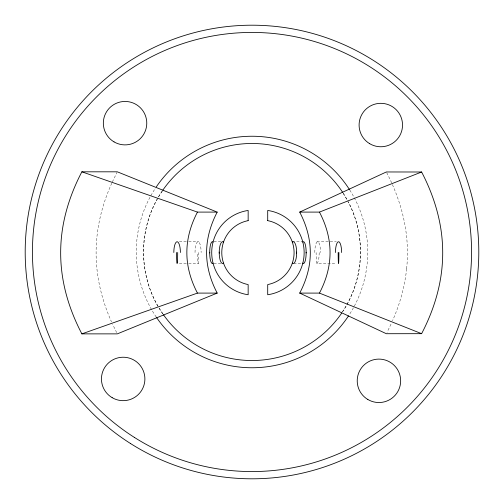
<?xml version="1.0" encoding="UTF-8"?>
<svg xmlns="http://www.w3.org/2000/svg" width="504" height="504" viewBox="0 0 504 504"><rect width="100%" height="100%" fill="white"/><g stroke="black" fill="none" stroke-linecap="round" stroke-linejoin="round"><path stroke-width="0.38" stroke-dasharray="2.52 1.89" d="M319.215 252.611C319.019 255.786 319.133 261.16 316.972 263.447L336.288 263.447M406.627 268.783C404.762 286.707 399.811 304.246 392.559 320.72M111.781 183.204C104.693 198.872 99.672 215.523 97.43 232.583A155.818 155.818 0 0 0 97.43 273.099C99.66 289.932 104.567 306.356 111.504 321.836M112.342 181.938L116.991 172.444M391.022 324.173L387.028 332.356M342.386 311.945C364.14 279.928 366.364 236.149 348.296 201.959M162.263 191.111C137.05 227.083 137.441 278.46 163.069 314.112M316.959 263.447L316.273 261.034L316.121 252.599M179.38 241.744L187.923 241.744M188.704 241.744L198.803 241.744M213.879 241.744L223.625 241.744M292.238 241.744L301.984 241.744M316.947 241.744L336.281 241.744M179.374 263.447L187.91 263.447M188.685 263.447L198.771 263.447M213.872 263.447L223.618 263.447M293.744 263.447L301.99 263.447M343.268 193.385L347.161 199.968M386.681 172.639C397.076 192.641 404.321 214.427 406.627 236.905A155.49 155.49 0 0 1 406.627 268.783M116.67 332.602L112.644 324.368M343.186 193.164A108.524 108.524 0 0 1 342.556 311.806M162.975 314.055A108.524 108.524 0 0 1 159.169 308.209M157.985 306.212A108.524 108.524 0 0 1 162.307 190.909M349.833 190.128A115.756 115.756 0 0 1 348.925 315.29M156.227 317.016A115.756 115.756 0 0 1 155.49 188.087M314.798 252.542A10.924 2.866 89.9 0 1 317.652 241.731A10.924 2.866 89.9 0 1 320.531 252.542M195.017 252.523A10.956 3.062 -89.9 0 1 198.091 241.737A10.956 3.062 -89.9 0 1 201.14 252.523M198.387 252.536A10.956 0.315 -89.9 0 1 198.053 263.453A10.956 0.315 -89.9 0 1 197.757 252.536"/><path stroke-width="0.76" d="M217.199 212.096C212.638 220.859 209.229 230.278 207.635 240.043A78.215 78.215 0 0 0 207.629 265.356C209.242 275.058 212.625 284.407 217.199 293.095L117.312 333.869L81.875 333.869C71.94 314.906 64.77 294.368 61.992 273.099A155.818 155.818 0 0 1 61.986 232.583C64.777 211.315 71.94 190.77 81.875 171.814L117.312 171.814L217.199 212.096L197.448 212.096L81.875 171.814M197.448 212.096C192.881 220.821 189.479 230.208 187.885 239.942A78.215 78.215 0 0 0 187.879 265.255C189.485 274.989 192.874 284.369 197.448 293.095L217.199 293.095M299.704 293.095L319.454 293.095C324.022 284.369 327.424 274.989 329.017 265.255A78.215 78.202 -90 0 0 329.024 239.942C327.417 230.208 324.028 220.821 319.454 212.096L299.704 212.096C304.271 220.859 307.673 230.278 309.273 240.043A78.215 78.202 -90 0 1 309.28 265.356C307.661 275.058 304.277 284.407 299.704 293.095L386.341 333.717L421.615 333.673C432.161 313.488 439.557 291.488 441.882 268.771A155.478 155.478 0 0 0 441.888 236.905C439.551 214.187 432.161 192.188 421.615 172.003L386.341 171.965L299.704 212.096M319.454 212.096L421.615 172.003M81.875 333.869L197.448 293.095M319.454 293.095L421.615 333.673M209.714 252.951A10.773 2.678 -90 0 1 213.104 242.09M213.104 263.101A10.773 2.678 -90 0 1 209.714 252.271M219.246 253.153A10.723 3.415 -90 0 1 223.593 242.09M223.587 263.101A10.723 3.415 -90 0 1 219.246 252.069M296.636 252.082A10.716 3.452 90 0 1 292.276 263.126M302.759 242.09A10.773 2.678 90 0 1 306.149 252.951M306.149 252.271A10.773 2.678 90 0 1 302.765 263.101M292.27 242.065A10.716 3.452 90 0 1 296.636 253.14M341.693 313.091A108.524 108.524 0 0 1 163.416 314.691M162.742 190.273A108.524 108.524 0 0 1 342.764 192.515M348.51 315.913A115.756 115.756 0 0 1 156.65 317.64M156.328 186.839A115.756 115.756 0 0 1 349.429 189.491M335.437 252.517A10.962 3.1 90 0 1 338.537 241.737A10.962 3.1 90 0 1 341.636 252.517M338.89 252.51A10.962 0.353 90 0 1 338.543 263.453A10.962 0.353 90 0 1 338.184 252.51M173.811 252.498A11 3.295 -90 0 1 177.112 241.75A11 3.295 -90 0 1 180.407 252.498M177.673 252.491A11 0.567 -90 0 1 177.106 263.441A11 0.567 -90 0 1 176.539 252.491M267.706 220.639L267.706 210.458A42.594 42.594 0 0 1 267.706 294.752L267.706 284.571A32.558 32.558 0 0 0 267.706 220.639M248.157 220.639L248.157 210.458A42.594 42.594 0 0 0 248.157 294.752L248.157 284.571A32.558 32.558 0 0 1 248.157 220.639M369.722 143.716A21.722 21.722 0 0 0 402.532 125.307A21.722 21.722 0 0 0 370.188 106.098A21.722 21.722 0 0 0 369.722 143.716M114.043 141.889A21.722 21.722 0 0 0 146.771 123.335A21.722 21.722 0 0 0 114.339 104.271A21.722 21.722 0 0 0 114.043 141.889M367.851 399.496A21.722 21.722 0 0 0 400.655 381.087A21.722 21.722 0 0 0 368.311 361.878A21.722 21.722 0 0 0 367.851 399.496M112.172 397.675A21.722 21.722 0 0 0 144.894 379.115A21.722 21.722 0 0 0 112.461 360.051A21.722 21.722 0 0 0 112.172 397.675M130.46 443.489A226.8 226.8 0 0 0 478.598 261.513A226.8 226.8 0 0 0 146.935 51.005A226.8 226.8 0 0 0 130.46 443.489M134.341 437.377A219.568 219.568 0 0 0 471.372 261.204A219.568 219.568 0 0 0 150.287 57.412A219.568 219.568 0 0 0 134.341 437.377"/></g></svg>
